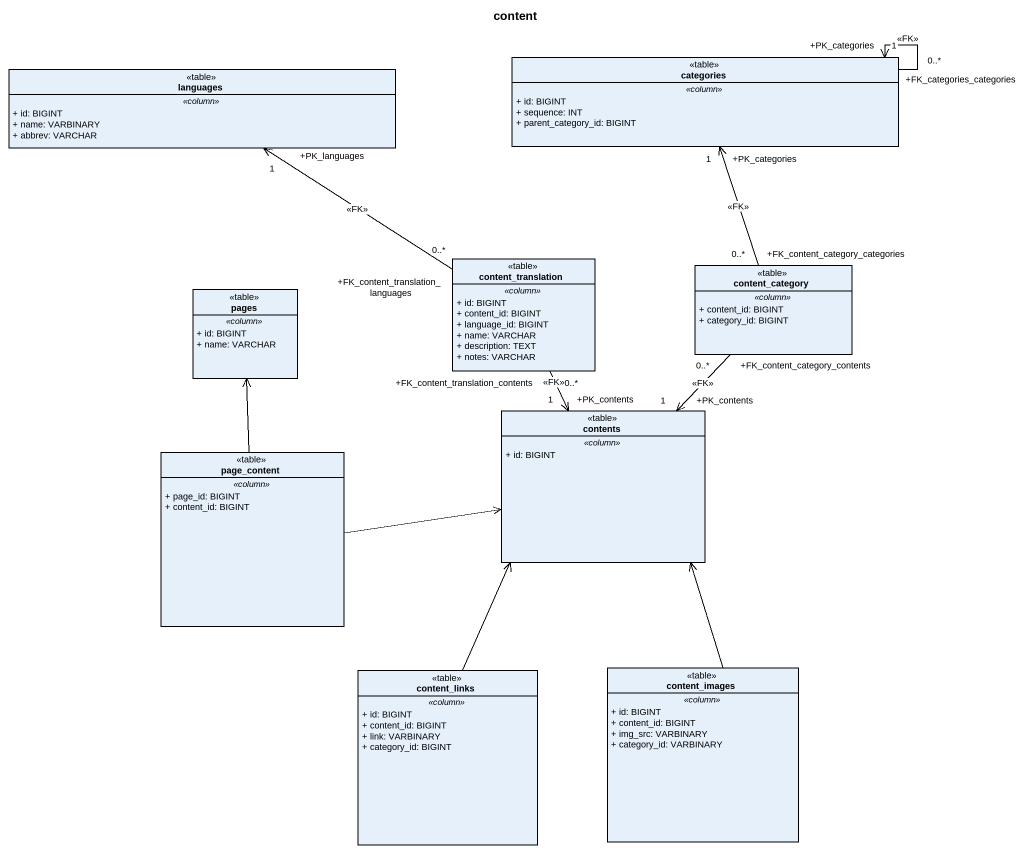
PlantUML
@startuml
title content
hide circle
hide empty members
skinparam classAttributeIconSize 0
class categories <<table>> {
  .. <<column>> ..
  + id: BIGINT
  + sequence: INT
  + parent_category_id: BIGINT
}
class languages <<table>> {
  .. <<column>> ..
  + id: BIGINT
  + name: VARBINARY
  + abbrev: VARCHAR
}
class pages <<table>> {
  .. <<column>> ..
  + id: BIGINT
  + name: VARCHAR
}
class content_translation <<table>> {
  .. <<column>> ..
  + id: BIGINT
  + content_id: BIGINT
  + language_id: BIGINT
  + name: VARCHAR
  + description: TEXT
  + notes: VARCHAR
}
class content_category <<table>> {
  .. <<column>> ..
  + content_id: BIGINT
  + category_id: BIGINT
}
class contents <<table>> {
  .. <<column>> ..
  + id: BIGINT
}
class page_content <<table>> {
  .. <<column>> ..
  + page_id: BIGINT
  + content_id: BIGINT
}
class content_links <<table>> {
  .. <<column>> ..
  + id: BIGINT
  + content_id: BIGINT
  + link: VARBINARY
  + category_id: BIGINT
}
class content_images <<table>> {
  .. <<column>> ..
  + id: BIGINT
  + content_id: BIGINT
  + img_src: VARBINARY
  + category_id: VARBINARY
}
categories "+FK_categories_categories\n0..*" --> "+PK_categories\n1" categories : <<FK>>
content_translation "+FK_content_translation_languages\n0..*" -up-> "+PK_languages\n1" languages : <<FK>>
content_translation "+FK_content_translation_contents\n0..*" --> "+PK_contents\n1" contents : <<FK>>
content_category "+FK_content_category_categories\n0..*" -up-> "+PK_categories\n1" categories : <<FK>>
content_category "+FK_content_category_contents\n0..*" --> "+PK_contents\n1" contents : <<FK>>
page_content -up-> pages
page_content -right-> contents
content_links -up-> contents
content_images -up-> contents
@enduml
